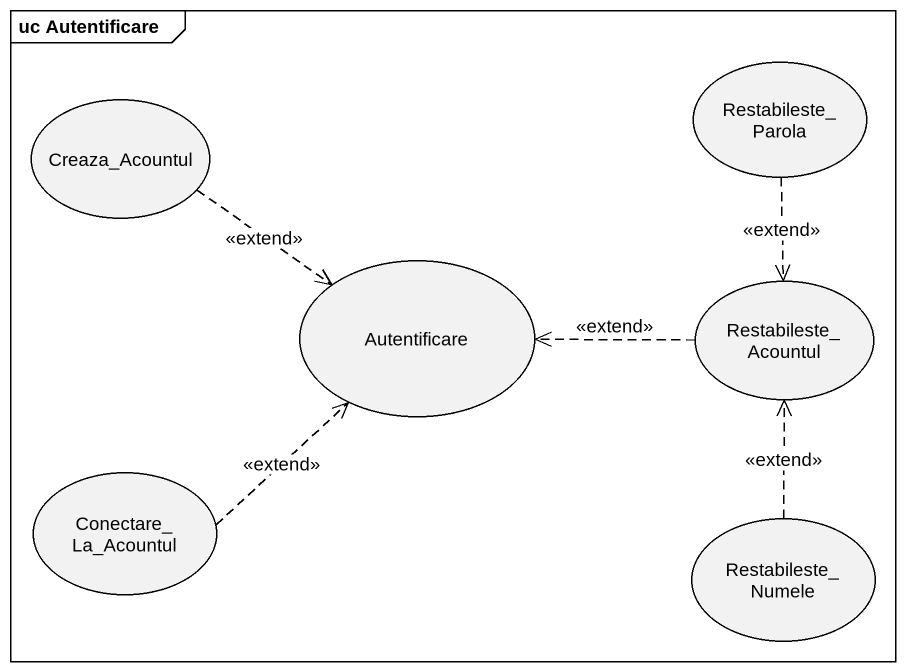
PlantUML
@startuml
mainframe uc Autentificare
usecase Creaza_Acountul
usecase "Restabileste_ Parola" as Restabileste_Parola
usecase Autentificare
usecase "Restabileste_ Acountul" as Restabileste_Acountul
usecase "Conectare_ La_Acountul" as Conectare_La_Acountul
usecase "Restabileste_ Numele" as Restabileste_Numele
Creaza_Acountul ..> Autentificare : <<extend>>
Restabileste_Parola ..> Restabileste_Acountul : <<extend>>
Restabileste_Acountul .left.> Autentificare : <<extend>>
Conectare_La_Acountul .up.> Autentificare : <<extend>>
Restabileste_Numele .up.> Restabileste_Acountul : <<extend>>
@enduml
